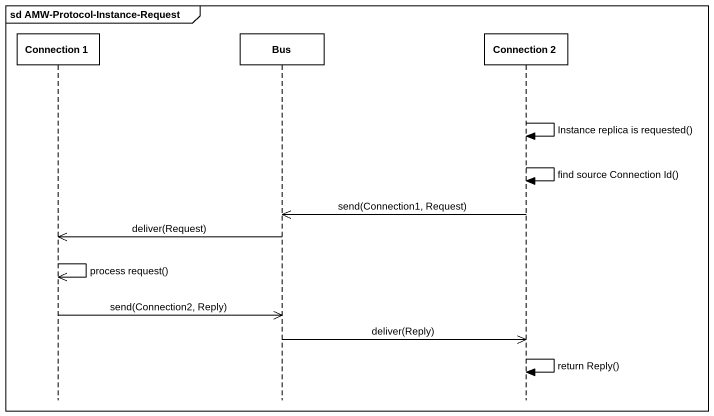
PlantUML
@startuml
mainframe sd AMW-Protocol-Instance-Request
hide footbox
participant "Connection 1" as Connection_1
participant Bus
participant "Connection 2" as Connection_2

Connection_2 -> Connection_2 : Instance replica is requested()
Connection_2 -> Connection_2 : find source Connection Id()
Connection_2 ->> Bus : send(Connection1, Request)
Bus ->> Connection_1 : deliver(Request)
Connection_1 ->> Connection_1 : process request()
Connection_1 ->> Bus : send(Connection2, Reply)
Bus ->> Connection_2 : deliver(Reply)
Connection_2 -> Connection_2 : return Reply()
@enduml
